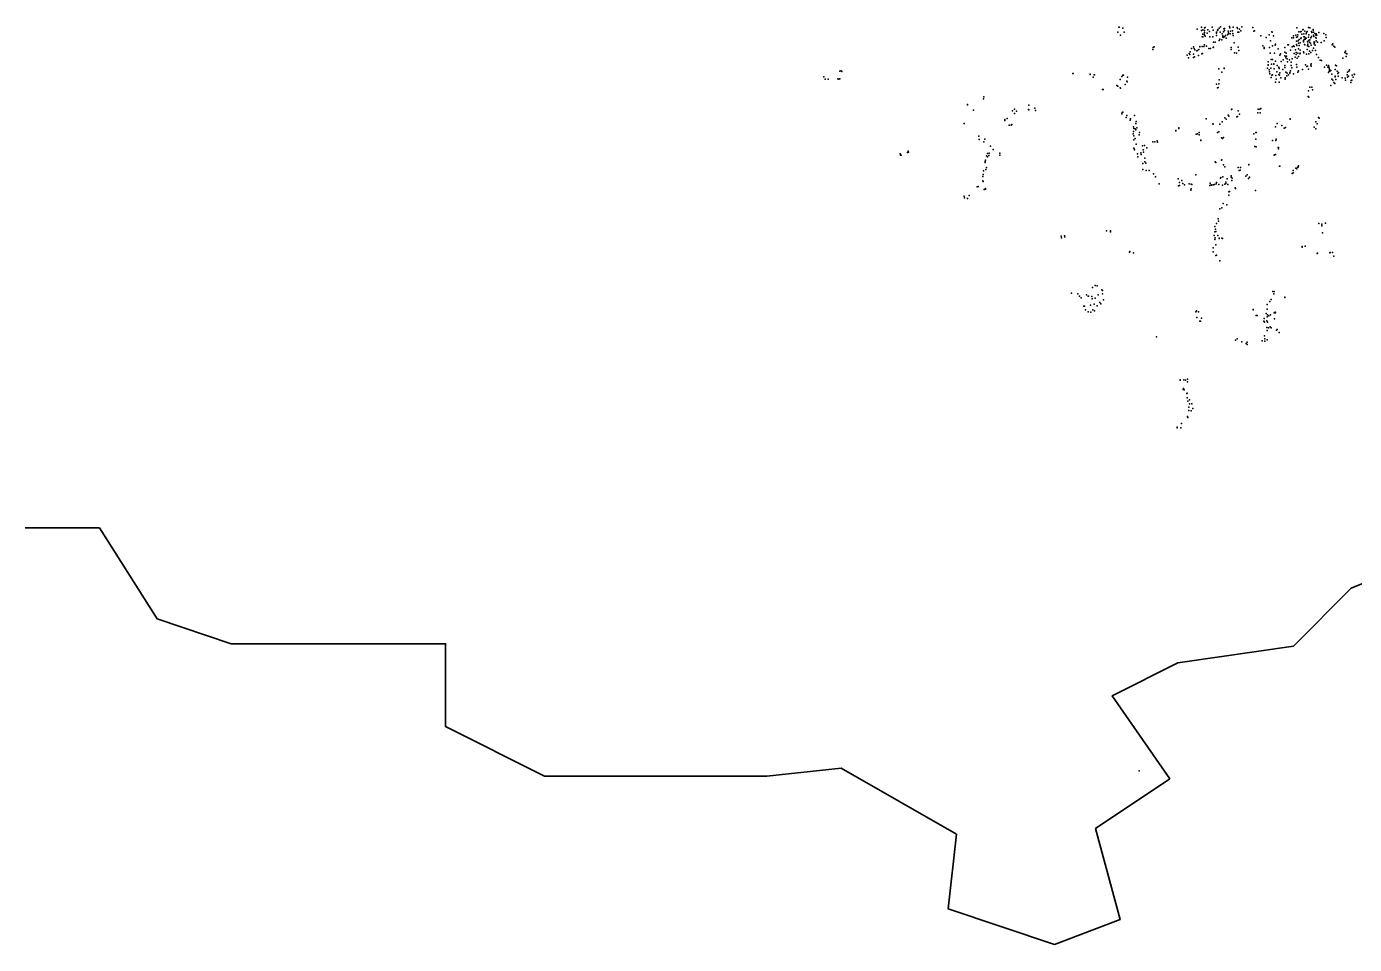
# Model space of a CAD drawing. Header units: millimetres. Extents: x -60275265 to 22802890, y -38578442 to 24337084.
# Drawn here: x -39166881 to -18735878, y -38578442 to -24459304 of the extents above; entities that cross this region are included whole.
import ezdxf

# ---------------------------------------------------------------- set-up
doc = ezdxf.new("R2010")
doc.units = ezdxf.units.MM
doc.header["$MEASUREMENT"] = 0
doc.layers.add('Outline', color=7, linetype='Continuous', true_color=0x000000)
doc.layers.add('particles', color=7, linetype='Continuous', true_color=0x000000)

msp = doc.modelspace()

# ---------------------------------------------------------------- linework, layer by layer
at = {"layer": 'Outline', "color": 3, "lineweight": 35, "true_color": 0x00ff00}
msp.add_lwpolyline([(-16885907, -32335606), (-18787711, -33099869), (-19675413, -33991635), (-21450747, -34246479), (-22464978, -34756179), (-21577393, -36030306), (-22718612, -36794850), (-22338261, -38196316), (-23352492, -38578442), (-24985178, -38030892), (-24858238, -36884047), (-26633572, -35864705), (-27774744, -35992280), (-31198470, -35992280), (-32720158, -35227795), (-32720158, -33953550), (-33480684, -33953550), (-36016838, -33953550), (-37157997, -33571190), (-38045747, -32169724), (-39186859, -32169724)], dxfattribs=at)
at = {"layer": 'particles', "color": 93, "true_color": 0x67d435}
for p in [(-22361378, -24470304), (-22356378, -24469304), (-22300378, -24483304), (-21157378, -24501304), (-21089378, -24470304), (-21069378, -24508304), (-21040378, -24481304), (-21032378, -24475304), (-20992378, -24508304), (-20927378, -24466304), (-20911378, -24515304), (-20839378, -24502304), (-20835378, -24513304), (-20815378, -24486304), (-20797378, -24462304), (-20744378, -24495304), (-20735378, -24488304), (-20660378, -24459304), (-20652378, -24478304), (-20600378, -24469304), (-20540378, -24473304), (-20537378, -24487304), (-20503378, -24500304), (-20467378, -24465304), (-20301378, -24475304), (-19624378, -24479304), (-19532378, -24508304), (-19525378, -24504304), (-19441378, -24473304), (-19422378, -24476304), (-19369378, -24506304), (-19369378, -24513304), (-22378378, -24544304), (-22333378, -24589304), (-22276378, -24544304), (-21088378, -24517304), (-21076378, -24617304), (-21069378, -24577304), (-21068378, -24617304), (-21046378, -24578304), (-21044378, -24518304), (-21044378, -24549304), (-21042378, -24590304), (-21034378, -24605304), (-20999378, -24560304), (-20965378, -24535304), (-20962378, -24619304), (-20913378, -24615304), (-20903378, -24697304), (-20878378, -24698304), (-20860378, -24595304), (-20858378, -24544304), (-20858378, -24557304), (-20856378, -24561304), (-20841378, -24522304), (-20819378, -24671304), (-20806378, -24655304), (-20799378, -24544304), (-20777378, -24663304), (-20772378, -24571304), (-20763378, -24614304), (-20763378, -24615304), (-20761378, -24601304), (-20757378, -24612304), (-20754378, -24626304), (-20749378, -24540304), (-20736378, -24616304), (-20734378, -24517304), (-20718378, -24597304), (-20708378, -24636304), (-20687378, -24587304), (-20682378, -24582304), (-20677378, -24532304), (-20671378, -24558304), (-20671378, -24567304), (-20650378, -24572304), (-20643378, -24528304), (-20611378, -24526304), (-20607378, -24564304), (-20602378, -24594304), (-20587378, -24710304), (-20529378, -24544304), (-20513378, -24547304), (-20482378, -24524304), (-20283378, -24530304), (-20272378, -24523304), (-20174378, -24603304), (-20094378, -24625304), (-20050378, -24587304), (-20025378, -24680304), (-20005378, -24539304), (-20001378, -24544304), (-19980378, -24600304), (-19699378, -24634304), (-19675378, -24604304), (-19673378, -24632304), (-19635378, -24590304), (-19625378, -24624304), (-19625378, -24686304), (-19613378, -24618304), (-19604378, -24587304), (-19603378, -24681304), (-19598378, -24713304), (-19592378, -24540304), (-19585378, -24658304), (-19570378, -24708304), (-19565378, -24540304), (-19560378, -24643304), (-19556378, -24537304), (-19555378, -24630304), (-19546378, -24574304), (-19517378, -24676304), (-19517378, -24696304), (-19516378, -24571304), (-19513378, -24617304), (-19510378, -24660304), (-19505378, -24618304), (-19500378, -24531304), (-19494378, -24652304), (-19492378, -24633304), (-19478378, -24570304), (-19476378, -24640304), (-19472378, -24548304), (-19464378, -24534304), (-19458378, -24696304), (-19443378, -24621304), (-19442378, -24675304), (-19438378, -24586304), (-19426378, -24698304), (-19422378, -24664304), (-19410378, -24713304), (-19406378, -24633304), (-19397378, -24614304), (-19394378, -24535304), (-19391378, -24550304), (-19367378, -24545304), (-19366378, -24593304), (-19364378, -24543304), (-19362378, -24613304), (-19356378, -24709304), (-19355378, -24694304), (-19348378, -24705304), (-19347378, -24564304), (-19332378, -24629304), (-19330378, -24591304), (-19323378, -24572304), (-19323378, -24640304), (-19322378, -24680304), (-19313378, -24593304), (-19302378, -24701304), (-19284378, -24551304), (-19247378, -24702304), (-19209378, -24568304), (-19203378, -24679304), (-19174378, -24588304), (-19168378, -24626304), (-21836378, -24813304), (-21834378, -24781304), (-21817378, -24771304), (-21309378, -24898304), (-21308378, -24897304), (-21279378, -24873304), (-21270378, -24887304), (-21264378, -24848304), (-21240378, -24796304), (-21211378, -24770304), (-21210378, -24882304), (-21204378, -24794304), (-21198378, -24924304), (-21191378, -24819304), (-21160378, -24832304), (-21152378, -24829304), (-21133378, -24902304), (-21131378, -24811304), (-21115378, -24772304), (-21113378, -24768304), (-21081378, -24881304), (-21080378, -24765304), (-21073378, -24874304), (-21051378, -24765304), (-21045378, -24738304), (-21014378, -24762304), (-20978378, -24795304), (-20948378, -24797304), (-20911378, -24783304), (-20902378, -24776304), (-20633378, -24810304), (-20631378, -24781304), (-20583378, -24862304), (-20548378, -24867304), (-20524378, -24777304), (-20515378, -24828304), (-20144378, -24753304), (-20124378, -24782304), (-20124378, -24794304), (-20044378, -24779304), (-20033378, -24869304), (-19996378, -24756304), (-19964378, -24867304), (-19953378, -24746304), (-19952378, -24730304), (-19908378, -24802304), (-19886378, -24897304), (-19873378, -24876304), (-19809378, -24855304), (-19807378, -24783304), (-19806378, -24907304), (-19789378, -24917304), (-19787378, -24868304), (-19779378, -24916304), (-19761378, -24738304), (-19748378, -24741304), (-19718378, -24820304), (-19694378, -24773304), (-19675378, -24757304), (-19674378, -24763304), (-19665378, -24765304), (-19664378, -24874304), (-19642378, -24815304), (-19633378, -24857304), (-19630378, -24888304), (-19628378, -24734304), (-19622378, -24752304), (-19605378, -24870304), (-19596378, -24922304), (-19595378, -24800304), (-19585378, -24750304), (-19577378, -24876304), (-19572378, -24822304), (-19572378, -24867304), (-19519378, -24848304), (-19515378, -24865304), (-19506378, -24735304), (-19499378, -24740304), (-19475378, -24883304), (-19461378, -24811304), (-19459378, -24752304), (-19458378, -24753304), (-19455378, -24731304), (-19439378, -24765304), (-19439378, -24881304), (-19427378, -24839304), (-19409378, -24858304), (-19401378, -24746304), (-19383378, -24826304), (-19364378, -24792304), (-19357378, -24727304), (-19341378, -24747304), (-19336378, -24826304), (-19321378, -24887304), (-19080378, -24739304), (-19069378, -24723304), (-19054378, -24762304), (-19038378, -24774304), (-18881378, -24858304), (-18871378, -24837304), (-18863378, -24917304), (-18861378, -24874304), (-18853378, -24881304), (-21287378, -24941304), (-21213378, -24936304), (-20823378, -25108304), (-20742378, -25102304), (-20739378, -25097304), (-20075378, -25099304), (-20065378, -25049304), (-20063378, -25051304), (-20062378, -24999304), (-20050378, -25126304), (-20024378, -25097304), (-20016378, -24965304), (-20012378, -25036304), (-19995378, -24966304), (-19978378, -25037304), (-19974378, -25031304), (-19973378, -25110304), (-19951378, -24989304), (-19925378, -25059304), (-19900378, -25086304), (-19895378, -25104304), (-19861378, -24998304), (-19839378, -25119304), (-19833378, -24970304), (-19809378, -25056304), (-19809378, -25088304), (-19791378, -24938304), (-19771378, -24955304), (-19763378, -24999304), (-19733378, -24969304), (-19710378, -25005304), (-19708378, -25058304), (-19697378, -25095304), (-19696378, -24955304), (-19647378, -24928304), (-19625378, -25040304), (-19622378, -25086304), (-19619378, -24944304), (-19536378, -25121304), (-19486378, -25047304), (-19467378, -25075304), (-19459378, -25066304), (-19441378, -25114304), (-19409378, -25049304), (-19403378, -25068304), (-19400378, -25031304), (-19289378, -24933304), (-19264378, -24974304), (-19244378, -24983304), (-19198378, -25085304), (-19166378, -25054304), (-19146378, -25085304), (-19136378, -25059304), (-19134378, -25063304), (-19127378, -25079304), (-19124378, -25098304), (-19120378, -25120304), (-19030378, -25122304), (-19029378, -25052304), (-19012378, -25062304), (-18914378, -24947304), (-18810378, -25123304), (-26901378, -25231304), (-26880378, -25266304), (-26833378, -25268304), (-26683378, -25263304), (-26671378, -25267304), (-26655378, -25147304), (-26652378, -25264304), (-26633378, -25141304), (-26625378, -25151304), (-23066378, -25181304), (-23061378, -25179304), (-23061378, -25180304), (-22801378, -25194304), (-22800378, -25193304), (-22753378, -25239304), (-22740378, -25200304), (-22735378, -25202304), (-22342378, -25271304), (-22316378, -25225304), (-22299378, -25205304), (-22289378, -25208304), (-22235378, -25297304), (-22233378, -25310304), (-22227378, -25238304), (-20816378, -25278304), (-20816378, -25279304), (-20778378, -25158304), (-20042378, -25156304), (-20037378, -25186304), (-20016378, -25245304), (-20007378, -25209304), (-19997378, -25200304), (-19951378, -25312304), (-19944378, -25211304), (-19939378, -25267304), (-19932378, -25155304), (-19901378, -25197304), (-19895378, -25316304), (-19890378, -25208304), (-19886378, -25172304), (-19867378, -25249304), (-19802378, -25249304), (-19800378, -25269304), (-19793378, -25162304), (-19777378, -25219304), (-19770378, -25178304), (-19751378, -25200304), (-19749378, -25202304), (-19732378, -25178304), (-19729378, -25165304), (-19720378, -25139304), (-19671378, -25185304), (-19609378, -25162304), (-19598378, -25140304), (-19135378, -25166304), (-19126378, -25146304), (-19112378, -25145304), (-19101378, -25133304), (-19084378, -25268304), (-19083378, -25191304), (-19066378, -25283304), (-19052378, -25320304), (-19039378, -25334304), (-19032378, -25232304), (-19030378, -25220304), (-19021378, -25275304), (-19003378, -25147304), (-18992378, -25183304), (-18985378, -25224304), (-18983378, -25166304), (-18926378, -25250304), (-18879378, -25253304), (-18879378, -25253304), (-18875378, -25286304), (-18848378, -25201304), (-18842378, -25238304), (-18840378, -25163304), (-18826378, -25224304), (-18822378, -25143304), (-18792378, -25320304), (-18788378, -25291304), (-18778378, -25283304), (-18770378, -25208304), (-18754378, -25237304), (-18738378, -25192304), (-18736378, -25194304), (-22614378, -25426304), (-22602378, -25426304), (-22389378, -25367304), (-22374378, -25378304), (-22341378, -25401304), (-22334378, -25409304), (-22264378, -25352304), (-20856378, -25344304), (-20842378, -25400304), (-20832378, -25398304), (-20820378, -25339304), (-19445378, -25536304), (-19444378, -25447304), (-19424378, -25392304), (-19392378, -25393304), (-19380378, -25433304), (-19099378, -25366304), (-19099378, -25366304), (-24688378, -25660304), (-24687378, -25663304), (-24443378, -25569304), (-24438378, -25539304), (-23966378, -25730304), (-23749378, -25734304), (-23747378, -25670304), (-23746378, -25738304), (-23651378, -25715304), (-20628378, -25736304), (-20621378, -25729304), (-20219378, -25731304), (-20193378, -25731304), (-20177378, -25718304), (-19439378, -25543304), (-24595378, -25744304), (-24595378, -25744304), (-24115378, -25891304), (-24115378, -25903304), (-24079378, -25872304), (-23998378, -25755304), (-23966378, -25794304), (-23937378, -25759304), (-23643378, -25748304), (-23643378, -25748304), (-22316378, -25803304), (-22307378, -25781304), (-22301378, -25774304), (-22250378, -25857304), (-22238378, -25825304), (-22188378, -25901304), (-22179378, -25880304), (-22119378, -25829304), (-22093378, -25919304), (-21018378, -25877304), (-20769378, -25926304), (-20728378, -25861304), (-20707378, -25882304), (-20680378, -25823304), (-20668378, -25837304), (-20544378, -25848304), (-20536378, -25840304), (-20526378, -25753304), (-20504378, -25809304), (-20221378, -25787304), (-20185378, -25785304), (-19727378, -25883304), (-19725378, -25877304), (-19723378, -25878304), (-19330378, -25922304), (-19289378, -25858304), (-19278378, -25869304), (-24742378, -25948304), (-24739378, -25952304), (-24738378, -25952304), (-24516378, -26144304), (-24050378, -25976304), (-24016378, -25978304), (-24008378, -25967304), (-22138378, -26110304), (-22137378, -26001304), (-22133378, -26072304), (-22130378, -26025304), (-22128378, -26139304), (-22108378, -26032304), (-22099378, -25948304), (-22097378, -26047304), (-22084378, -26018304), (-22050378, -26127304), (-22043378, -26087304), (-21485378, -26059304), (-21482378, -26063304), (-21439378, -26018304), (-21436378, -26028304), (-21169378, -26113304), (-21148378, -26108304), (-21124378, -26086304), (-21123378, -26123304), (-20914378, -25957304), (-20910378, -25959304), (-20842378, -26090304), (-20821378, -26079304), (-20808378, -25962304), (-20808378, -25962304), (-20285378, -26107304), (-20255378, -26087304), (-20246378, -26091304), (-19948378, -26000304), (-19922378, -25949304), (-19851378, -25981304), (-19817378, -26022304), (-19795378, -26013304), (-19357378, -26004304), (-19330378, -26032304), (-19308378, -25957304), (-24509378, -26195304), (-24439378, -26230304), (-24421378, -26190304), (-24336378, -26298304), (-24295378, -26349304), (-24294378, -26349304), (-22131378, -26199304), (-22129378, -26332304), (-22126378, -26336304), (-22110378, -26183304), (-22095378, -26269304), (-21995378, -26294304), (-21984378, -26355304), (-21964378, -26291304), (-21930378, -26325304), (-21839378, -26230304), (-21809378, -26230304), (-21771378, -26218304), (-21764378, -26235304), (-21101378, -26209304), (-21101378, -26210304), (-20779378, -26170304), (-20768378, -26180304), (-20750378, -26167304), (-20269378, -26303304), (-20253378, -26189304), (-20250378, -26311304), (-19995378, -26210304), (-19944378, -26210304), (-19942378, -26190304), (-19907378, -26321304), (-19906378, -26339304), (-19902378, -26319304), (-25723378, -26416304), (-25722378, -26437304), (-25712378, -26435304), (-25613378, -26398304), (-25602378, -26378304), (-25598378, -26390304), (-24417378, -26533304), (-24415378, -26548304), (-24413378, -26514304), (-24397378, -26445304), (-24381378, -26414304), (-24380378, -26461304), (-24362378, -26442304), (-24357378, -26404304), (-24193378, -26407304), (-24193378, -26436304), (-24193378, -26437304), (-22122378, -26357304), (-22072378, -26418304), (-22069378, -26463304), (-22066378, -26463304), (-22022378, -26400304), (-22017378, -26426304), (-22017378, -26426304), (-21981378, -26393304), (-21962378, -26482304), (-21959378, -26538304), (-21946378, -26559304), (-20877378, -26542304), (-20869378, -26550304), (-20780378, -26512304), (-20776378, -26510304), (-19969378, -26436304), (-19967378, -26434304), (-19952378, -26427304), (-24448378, -26737304), (-24441378, -26680304), (-24406378, -26657304), (-24396378, -26628304), (-21990378, -26564304), (-21989378, -26659304), (-21939378, -26671304), (-21895378, -26675304), (-21825378, -26726304), (-21177378, -26738304), (-21177378, -26738304), (-21176378, -26739304), (-20748378, -26587304), (-20728378, -26615304), (-20728378, -26615304), (-20633378, -26757304), (-20523378, -26625304), (-20508378, -26675304), (-20496378, -26668304), (-20490378, -26625304), (-20405378, -26761304), (-20388378, -26740304), (-20362378, -26583304), (-20361378, -26584304), (-19887378, -26608304), (-19884378, -26608304), (-19882378, -26606304), (-19694378, -26721304), (-19680378, -26671304), (-19680378, -26710304), (-19637378, -26638304), (-19624378, -26647304), (-19610378, -26624304), (-19603378, -26624304), (-19598378, -26603304), (-24542378, -26922304), (-24526378, -26918304), (-24455378, -26767304), (-24454378, -26833304), (-24449378, -26840304), (-24434378, -26963304), (-24414378, -26950304), (-24414378, -26958304), (-21798378, -26772304), (-21798378, -26772304), (-21740378, -26878304), (-21447378, -26800304), (-21442378, -26910304), (-21428378, -26859304), (-21427378, -26905304), (-21393378, -26827304), (-21374378, -26873304), (-21349378, -26896304), (-21281378, -26877304), (-21250378, -26955304), (-21246378, -26883304), (-21238378, -26889304), (-20959378, -26905304), (-20955378, -26870304), (-20941378, -26893304), (-20937378, -26899304), (-20908378, -26895304), (-20890378, -26888304), (-20865378, -26877304), (-20860378, -26860304), (-20824378, -26890304), (-20796378, -26790304), (-20792378, -26781304), (-20767378, -26901304), (-20762378, -26769304), (-20731378, -26882304), (-20716378, -26871304), (-20715378, -26851304), (-20695378, -26802304), (-20685378, -26886304), (-20631378, -26778304), (-20622378, -26825304), (-20617378, -26790304), (-20570378, -26939304), (-20568378, -26950304), (-20368378, -26798304), (-20349378, -26778304), (-24741378, -27067304), (-24735378, -27094304), (-24690378, -27105304), (-24661378, -27056304), (-21254378, -26974304), (-20670378, -27002304), (-20666378, -27050304), (-20657378, -26994304), (-20257378, -26983304), (-20256378, -26983304), (-20805378, -27261304), (-20777378, -27249304), (-20754378, -27180304), (-20698378, -27202304), (-20882378, -27534304), (-20874378, -27574304), (-20859378, -27488304), (-20833378, -27417304), (-20829378, -27450304), (-19283378, -27487304), (-19238378, -27497304), (-19237378, -27524304), (-19182378, -27483304), (-23250378, -27683304), (-23243378, -27707304), (-23196378, -27676304), (-23193378, -27694304), (-22548378, -27603304), (-22491378, -27615304), (-22487378, -27601304), (-20893378, -27674304), (-20886378, -27733304), (-20884378, -27616304), (-20880378, -27710304), (-20870378, -27612304), (-20839378, -27671304), (-20819378, -27713304), (-20815378, -27719304), (-20778378, -27712304), (-20766378, -27720304), (-19225378, -27630304), (-22195378, -27927304), (-22193378, -27918304), (-22134378, -27942304), (-20909378, -27865304), (-20907378, -27925304), (-20870378, -27814304), (-20866378, -27982304), (-20860378, -27973304), (-19542378, -27851304), (-19541378, -27842304), (-19496378, -27835304), (-19309378, -27949304), (-19308378, -27949304), (-19306378, -27944304), (-19113378, -27941304), (-19111378, -27933304), (-19072378, -27932304), (-19051378, -27989304), (-20805378, -28065304), (-20805378, -28065304), (-23088378, -28562304), (-23087378, -28562304), (-22991378, -28570304), (-22857378, -28584304), (-22767378, -28473304), (-22726378, -28444304), (-22694378, -28449304), (-22681378, -28587304), (-22624378, -28510304), (-22614378, -28520304), (-22612378, -28572304), (-19990378, -28533304), (-19974378, -28568304), (-19971378, -28532304), (-22967378, -28606304), (-22939378, -28630304), (-22897378, -28760304), (-22890378, -28761304), (-22834378, -28604304), (-22828378, -28607304), (-22799378, -28744304), (-22776378, -28612304), (-22773378, -28648304), (-22739378, -28730304), (-22724378, -28636304), (-22695378, -28753304), (-22653378, -28704304), (-22638378, -28724304), (-22596378, -28663304), (-20079378, -28804304), (-20076378, -28732304), (-20038378, -28690304), (-20019378, -28659304), (-19807378, -28622304), (-19807378, -28625304), (-22872378, -28815304), (-22831378, -28848304), (-22793378, -28854304), (-22760378, -28816304), (-22735378, -28830304), (-21178378, -28848304), (-21165378, -28833304), (-21161378, -28934304), (-21136378, -28845304), (-21115378, -28992304), (-21102378, -28990304), (-21089378, -28943304), (-20294378, -28815304), (-20294378, -28816304), (-20293378, -28813304), (-20248378, -28905304), (-20247378, -28906304), (-20234378, -28903304), (-20129378, -28992304), (-20123378, -28952304), (-20117378, -29006304), (-20092378, -28872304), (-20083378, -28988304), (-20080378, -28926304), (-20073378, -29005304), (-20072378, -28895304), (-20052378, -28908304), (-20028378, -28893304), (-19969378, -28864304), (-19967378, -28955304), (-19953378, -28854304), (-19948378, -28863304), (-20118378, -29214304), (-20086378, -29089304), (-20079378, -29136304), (-20058378, -29094304), (-20032378, -29076304), (-20018378, -29094304), (-19937378, -29130304), (-19922378, -29118304), (-19895378, -29167304), (-21780378, -29230304), (-21780378, -29231304), (-20563378, -29283304), (-20540378, -29261304), (-20470378, -29307304), (-20404378, -29336304), (-20386378, -29348304), (-20384378, -29315304), (-20155378, -29294304), (-20115378, -29300304), (-20114378, -29264304), (-20077378, -29279304), (-21418378, -29896304), (-21417378, -29891304), (-21368378, -30025304), (-21359378, -29894304), (-21336378, -29898304), (-21306378, -29881304), (-21303378, -29926304), (-21371378, -30040304), (-21353378, -30045304), (-21312378, -30103304), (-21309378, -30171304), (-21308378, -30099304), (-21299378, -30222304), (-21271378, -30202304), (-21286378, -30366304), (-21284378, -30315304), (-21274378, -30261304), (-21248378, -30370304), (-21235378, -30262304), (-21220378, -30333304), (-21464378, -30620304), (-21462378, -30630304), (-21405378, -30629304), (-21396378, -30567304), (-21394378, -30564304), (-21306378, -30462304), (-21302378, -30458304), (-21297378, -30474304), (-22050378, -35908304)]:
    msp.add_point(p, dxfattribs=at)

doc.saveas('drawing.dxf')
